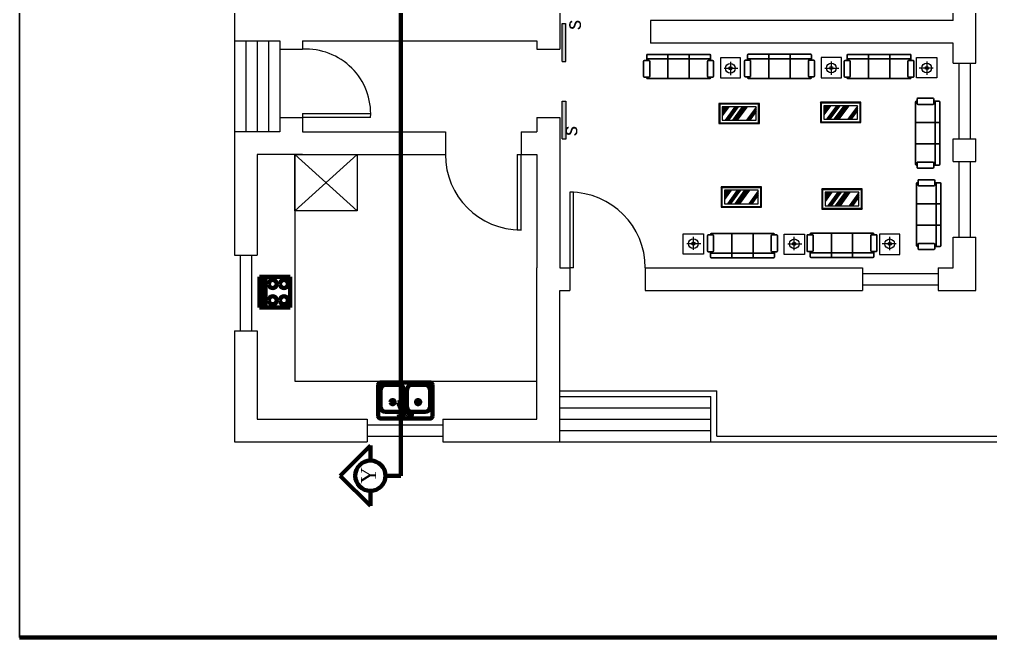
# Model space of a CAD drawing. Header units: inches. Extents: x -59 to 212, y 9 to 737.
# Drawn here: x -58.92 to -46.08, y 455.72 to 463.89 of the extents above; entities that cross this region are included whole.
import ezdxf

# ---------------------------------------------------------------- set-up
doc = ezdxf.new("R2010")
doc.units = ezdxf.units.IN
doc.header["$MEASUREMENT"] = 0
doc.linetypes.add('LÍNEAS_OCULTAS2', pattern=[4.7625, 3.175, -1.5875])
for name, color, linetype in [('1', 8, 'Continuous'), ('A_WALL_3D', 1, 'Continuous'), ('DIM', 3, 'Continuous'), ('FUR', 6, 'Continuous'), ('厨具', 2, 'Continuous')]:
    doc.layers.add(name, color=color, linetype=linetype)
doc.layers.add('arco', color=51, linetype='LÍNEAS_OCULTAS2', lineweight=35)
doc.layers.add('EJES', color=2, linetype='Continuous', lineweight=100)
doc.styles.get("Standard").update_dxf_attribs({"font": 'arial.ttf'})
doc.styles.add('STYLUS', font='stylu.ttf')

# ---------------------------------------------------------------- blocks, each defined once
blk = doc.blocks.new('SOFA3人')
for p, q in [((-30, 2130), (-30, 2270)), ((0, 2300), (490, 2300)), ((520, 2270), (520, 2130)), ((-80, 1500), (-80, 2170)), ((-50, 2200), (-30, 2200)), ((0, 2100), (490, 2100)), ((520, 2200), (690, 2200)), ((570, 2200), (570, 1500)), ((720, 2170), (720, 1500)), ((720, 1500), (-80, 1500)), ((720, 1500), (-80, 1500)), ((-80, 1500), (-80, 800)), ((570, 770), (570, 1500)), ((720, 800), (720, 1500)), ((-80, 800), (-80, 130)), ((720, 800), (-80, 800)), ((720, 800), (-80, 800)), ((570, 100), (570, 800)), ((720, 130), (720, 800)), ((-50, 100), (-30, 100)), ((-30, 170), (-30, 30)), ((0, 200), (490, 200)), ((0, 0), (490, 0)), ((520, 30), (520, 170)), ((520, 100), (690, 100))]:
    blk.add_line(p, q)
for centre, start, end in [((0, 2270), 90, 180), ((490, 2270), 0, 90), ((-50, 2170), 90, 180), ((0, 2130), 180, 270), ((490, 2130), 270, 0), ((690, 2170), 0, 90), ((-50, 130), 180, 270), ((0, 170), 90, 180), ((0, 30), 180, 270), ((490, 170), 0, 90), ((490, 30), 270, 0), ((690, 130), 270, 0)]:
    blk.add_arc(centre, 30, start, end)
blk = doc.blocks.new('A$C5C984DDA')
at = {"layer": 'FUR', "rotation": 90}
blk.add_blockref('SOFA3人', (2300, 80), dxfattribs=at)
blk = doc.blocks.new('Z1')
at = {"layer": '厨具', "color": 177, "lineweight": 100, "true_color": 0x293189}
for p, q in [((0, 0), (750, 0)), ((0, -750), (0, 0)), ((750, 0), (750, -750)), ((0, -50), (750, -50)), ((0, -150), (750, -150)), ((175, -225), (175, -275)), ((575, -225), (575, -275)), ((75, -325), (125, -325)), ((175, -425), (175, -375)), ((275, -325), (225, -325)), ((475, -325), (525, -325)), ((575, -425), (575, -375)), ((675, -325), (625, -325)), ((75, -600), (125, -600)), ((175, -500), (175, -550)), ((175, -700), (175, -650)), ((275, -600), (225, -600)), ((475, -600), (525, -600)), ((575, -500), (575, -550)), ((575, -700), (575, -650)), ((675, -600), (625, -600)), ((750, -750), (0, -750))]:
    blk.add_line(p, q, dxfattribs=at)
for centre, radius in [((100, -100), 25), ((175, -325), 100), ((175, -100), 25), ((275, -100), 25), ((350, -100), 25), ((575, -325), 100), ((550, -100), 25), ((650, -100), 25), ((175, -600), 100), ((575, -600), 100)]:
    blk.add_circle(centre, radius, dxfattribs=at)
blk = doc.blocks.new('XCP2')
at = {"layer": '厨具', "color": 177, "lineweight": 100, "true_color": 0x293189}
for p, q in [((0, 0), (0, -483)), ((800, 38), (38, 38)), ((838, -483), (838, 0)), ((38, -406), (38, -140)), ((114, -64), (318, -64)), ((380, -35), (307, -208)), ((328, -220), (441, -70)), ((394, -141), (394, -406)), ((417, -22), (434, -32)), ((444, -406), (444, -140)), ((521, -64), (724, -64)), ((800, -140), (800, -406)), ((307, -208), (328, -220)), ((38, -521), (800, -521)), ((318, -483), (114, -483)), ((724, -483), (521, -483))]:
    blk.add_line(p, q, dxfattribs=at)
for centre, radius in [((343, -25), 25.4), ((495, -25), 25.4), ((222, -216), 31.8), ((616, -216), 31.8)]:
    blk.add_circle(centre, radius, dxfattribs=at)
for centre, radius, start, end in [((38, 0), 38.1, 90, 180), ((800, 0), 38.1, 0, 90), ((114, -140), 76.2, 90, 180), ((318, -140), 76.2, 56.607, 90), ((404, -44), 25.4, 60, 159.4623), ((422, -54), 25.4, 320.5377, 60), ((521, -140), 76.2, 90, 180), ((724, -140), 76.2, 0, 90), ((114, -406), 76.2, 180, 270), ((318, -406), 76.2, 270, 0), ((521, -406), 76.2, 180, 270), ((724, -406), 76.2, 270, 0), ((38, -483), 38.1, 180, 270), ((800, -483), 38.1, 270, 0)]:
    blk.add_arc(centre, radius, start, end, dxfattribs=at)

msp = doc.modelspace()

# ---------------------------------------------------------------- hatches: boundary and pattern name
at = {"lineweight": 0}
h = msp.add_hatch(color=7, dxfattribs=at)
h.dxf.hatch_style = 1
h.paths.add_polyline_path([(-51.69808, 463.83902), (-51.74292, 463.83902), (-51.74292, 463.33902), (-51.69808, 463.33902)])
h = msp.add_hatch(color=7, dxfattribs=at)
h.dxf.hatch_style = 1
h.paths.add_polyline_path([(-51.69612, 462.81442), (-51.74096, 462.81442), (-51.74096, 462.31442), (-51.69612, 462.31442)])

# ---------------------------------------------------------------- linework, layer by layer
at = {"color": 1}
msp.add_line((-58.91673, 455.72037), (-58.91673, 491.65315), dxfattribs=at)
at = {"lineweight": 0}
for p, q in [((-51.77515, 467.00943), (-51.77515, 463.49903)), ((-56.07515, 464.87058), (-56.07515, 463.60943)), ((-46.57515, 463.87962), (-46.57515, 464.19523)), ((-46.27515, 463.31592), (-46.27515, 464.19523)), ((-46.57515, 463.87962), (-50.57515, 463.87962)), ((-50.57515, 463.87962), (-50.57515, 463.57962)), ((-56.07515, 463.60943), (-55.47515, 463.60943)), ((-55.47515, 463.60943), (-55.47515, 463.49903)), ((-55.17515, 463.60943), (-55.17515, 463.49903)), ((-55.17515, 463.60943), (-52.07515, 463.60943)), ((-52.07515, 463.60943), (-52.07515, 463.49903)), ((-46.57515, 463.57962), (-50.57515, 463.57962)), ((-46.57515, 463.31592), (-46.57515, 463.57962)), ((-55.47515, 463.49903), (-55.17515, 463.49903)), ((-52.07515, 463.49903), (-51.77515, 463.49903)), ((-46.57515, 463.31592), (-46.27515, 463.31592)), ((-46.50015, 463.31592), (-46.50015, 462.30943)), ((-46.35015, 463.31592), (-46.35015, 462.30943)), ((-55.47515, 462.59903), (-55.47515, 462.40943)), ((-55.47515, 462.59903), (-55.17515, 462.59903)), ((-55.17515, 462.59903), (-55.17515, 462.40943)), ((-52.07515, 462.59903), (-52.07515, 462.40943)), ((-52.07515, 462.59903), (-51.77515, 462.59903)), ((-51.77515, 462.59903), (-51.77515, 460.60943)), ((-55.47515, 462.40943), (-56.07515, 462.40943)), ((-56.07515, 462.40943), (-56.07515, 460.7786)), ((-55.17515, 462.40943), (-53.2864, 462.40943)), ((-53.2864, 462.40943), (-53.2864, 462.10943)), ((-52.2864, 462.40943), (-52.07515, 462.40943)), ((-52.2864, 462.40943), (-52.2864, 462.10943)), ((-46.57515, 462.01592), (-46.57515, 462.31592)), ((-46.57515, 462.31592), (-46.27515, 462.31592)), ((-46.27515, 462.01592), (-46.27515, 462.31592)), ((-55.17515, 462.10943), (-55.77515, 462.10943)), ((-55.77515, 462.10943), (-55.77515, 460.7786)), ((-55.17515, 462.10943), (-53.2864, 462.10943)), ((-52.2864, 462.10943), (-52.07515, 462.10943)), ((-52.07515, 462.10943), (-52.07515, 460.60943)), ((-46.57515, 462.01592), (-46.27515, 462.01592)), ((-46.50015, 462.01592), (-46.50015, 461.01592)), ((-46.35015, 462.01592), (-46.35015, 461.01592)), ((-46.57515, 460.60943), (-46.57515, 461.01592)), ((-46.57515, 461.01592), (-46.27515, 461.01592)), ((-46.27515, 460.30943), (-46.27515, 461.01592)), ((-56.07515, 460.7786), (-55.77515, 460.7786)), ((-56.00015, 460.7786), (-56.00015, 459.7786)), ((-55.85015, 460.7786), (-55.85015, 459.7786)), ((-52.07515, 458.60943), (-52.07515, 460.60943)), ((-51.77515, 460.60943), (-51.64312, 460.60943)), ((-51.64312, 460.60943), (-51.64312, 460.30943)), ((-50.64312, 460.60943), (-47.77377, 460.60943)), ((-50.64312, 460.60943), (-50.64312, 460.30943)), ((-47.77377, 460.60943), (-47.77377, 460.30943)), ((-46.77377, 460.60943), (-46.57515, 460.60943)), ((-46.77377, 460.60943), (-46.77377, 460.30943)), ((-47.77377, 460.53443), (-46.77377, 460.53443)), ((-47.77377, 460.38443), (-46.77377, 460.38443)), ((-51.77515, 460.30943), (-51.64312, 460.30943)), ((-51.77515, 458.30943), (-51.77515, 460.30943)), ((-50.64312, 460.30943), (-47.77377, 460.30943)), ((-46.77377, 460.30943), (-46.27515, 460.30943)), ((-56.07515, 459.7786), (-56.07515, 458.30943)), ((-56.07515, 459.7786), (-55.77515, 459.7786)), ((-55.77515, 459.7786), (-55.77515, 458.60943)), ((-55.77515, 458.60943), (-54.32008, 458.60943)), ((-54.32008, 458.60943), (-54.32008, 458.30943)), ((-53.32008, 458.60943), (-52.07515, 458.60943)), ((-53.32008, 458.60943), (-53.32008, 458.30943)), ((-56.07515, 458.30943), (-54.32008, 458.30943)), ((-53.32008, 458.30943), (-51.77515, 458.30943))]:
    msp.add_line(p, q, dxfattribs=at)
at = {"color": 2, "lineweight": 0}
for p, q in [((-51.74292, 463.33902), (-51.74292, 463.83902)), ((-51.74292, 463.83902), (-51.69808, 463.83902)), ((-51.69808, 463.83902), (-51.69808, 463.33902)), ((-56.07515, 463.60943), (-56.07515, 462.40943)), ((-55.92515, 463.60943), (-55.92515, 462.40943)), ((-55.77515, 463.60943), (-55.77515, 462.40943)), ((-55.62515, 463.60943), (-55.62515, 462.40943)), ((-55.47515, 463.60943), (-55.47515, 462.40943)), ((-51.74292, 463.33902), (-51.69292, 463.33902)), ((-51.74096, 462.81442), (-51.69612, 462.81442)), ((-51.74096, 462.31442), (-51.74096, 462.81442)), ((-51.69612, 462.81442), (-51.69612, 462.31442)), ((-54.27515, 462.59903), (-55.17515, 462.59919)), ((-55.17514, 462.64919), (-54.27514, 462.64903)), ((-55.17514, 462.64919), (-55.17514, 462.59919)), ((-51.74096, 462.31442), (-51.69096, 462.31442)), ((-52.3364, 462.10942), (-52.2864, 462.10943)), ((-52.3364, 462.10942), (-52.33624, 461.10942)), ((-52.28624, 461.10943), (-52.2864, 462.10943)), ((-51.59328, 461.60944), (-51.64328, 461.60943)), ((-51.64328, 461.60943), (-51.64312, 460.60943)), ((-51.59312, 460.60944), (-51.59328, 461.60944)), ((-52.33646, 461.11234), (-52.28646, 461.11235)), ((-51.59312, 460.60944), (-51.64312, 460.60944)), ((-51.77515, 458.98443), (-49.70015, 458.98443)), ((-49.70015, 458.38443), (-49.70015, 458.98443)), ((-51.77515, 458.90943), (-49.77515, 458.90943)), ((-49.77515, 458.30943), (-49.77515, 458.90943)), ((-51.77515, 458.75943), (-49.77515, 458.75943)), ((-51.77515, 458.60943), (-49.77515, 458.60943)), ((-51.77515, 458.45943), (-49.77515, 458.45943)), ((-51.77515, 458.30943), (-44.27515, 458.30943)), ((-49.70015, 458.38443), (-44.35015, 458.38443))]:
    msp.add_line(p, q, dxfattribs=at)
at = {"color": 177, "lineweight": 0, "true_color": 0x293189}
for p, q in [((-55.27515, 462.10943), (-55.27515, 459.10943)), ((-54.45018, 462.10943), (-55.27515, 461.36239)), ((-55.27515, 462.10943), (-54.45018, 461.36239)), ((-55.27515, 459.10943), (-52.07515, 459.10943))]:
    msp.add_line(p, q, dxfattribs=at)
at = {"color": 0, "lineweight": 0}
for p, q in [((-54.32008, 458.53443), (-53.32008, 458.53443)), ((-54.32008, 458.38443), (-53.32008, 458.38443))]:
    msp.add_line(p, q, dxfattribs=at)
at = {"color": 1, "lineweight": 100}
msp.add_lwpolyline([(-58.91673, 491.65315), (-19.77863, 491.65315), (-19.77863, 455.72037), (-58.91673, 455.72037)], dxfattribs=at)
at = {"color": 177, "lineweight": 0, "true_color": 0x293189}
msp.add_lwpolyline([(-55.27515, 462.10943), (-54.45018, 462.10943), (-54.45018, 461.36239), (-55.27515, 461.36239)], close=True, dxfattribs=at)
at = {"layer": '1', "lineweight": 0}
for p, q in [((-49.65981, 462.77277), (-49.67097, 462.78393)), ((-49.1466, 462.77277), (-49.13544, 462.78393)), ((-48.31789, 462.78727), (-48.32905, 462.79842)), ((-47.80468, 462.78727), (-47.79352, 462.79842)), ((-49.5597, 462.7393), (-49.62634, 462.64788)), ((-49.58109, 462.7393), (-49.62634, 462.67722)), ((-49.60248, 462.7393), (-49.62634, 462.70656)), ((-49.53831, 462.7393), (-49.62634, 462.61853)), ((-49.45799, 462.7393), (-49.58811, 462.56079)), ((-49.4366, 462.7393), (-49.56672, 462.56079)), ((-49.41521, 462.7393), (-49.54533, 462.56079)), ((-49.36116, 462.7393), (-49.49128, 462.56079)), ((-49.33977, 462.7393), (-49.46989, 462.56079)), ((-49.31838, 462.7393), (-49.4485, 462.56079)), ((-49.29699, 462.7393), (-49.42711, 462.56079)), ((-49.18007, 462.73421), (-49.30648, 462.56079)), ((-49.18007, 462.70487), (-49.28509, 462.56079)), ((-49.18007, 462.67552), (-49.2637, 462.56079)), ((-48.21778, 462.7538), (-48.28442, 462.66237)), ((-48.23917, 462.7538), (-48.28442, 462.69172)), ((-48.26056, 462.7538), (-48.28442, 462.72106)), ((-48.19639, 462.7538), (-48.28442, 462.63303)), ((-48.11607, 462.7538), (-48.24619, 462.57529)), ((-48.09468, 462.7538), (-48.2248, 462.57529)), ((-48.07329, 462.7538), (-48.20341, 462.57529)), ((-48.01925, 462.7538), (-48.14937, 462.57529)), ((-47.99786, 462.7538), (-48.12798, 462.57529)), ((-47.97647, 462.7538), (-48.10659, 462.57529)), ((-47.95508, 462.7538), (-48.0852, 462.57529)), ((-47.83815, 462.74871), (-47.96456, 462.57529)), ((-47.83815, 462.71936), (-47.94317, 462.57529)), ((-47.83815, 462.69002), (-47.92178, 462.57529)), ((-49.65981, 462.52732), (-49.67097, 462.51616)), ((-49.1466, 462.52732), (-49.13544, 462.51616)), ((-48.31789, 462.54182), (-48.32905, 462.53066)), ((-47.80468, 462.54182), (-47.79352, 462.53066)), ((-49.62977, 461.66821), (-49.64092, 461.67937)), ((-49.52965, 461.63474), (-49.5963, 461.54331)), ((-49.55104, 461.63474), (-49.5963, 461.57266)), ((-49.57243, 461.63474), (-49.5963, 461.602)), ((-49.50826, 461.63474), (-49.5963, 461.51397)), ((-49.42794, 461.63474), (-49.55806, 461.45623)), ((-49.40655, 461.63474), (-49.53667, 461.45623)), ((-49.38516, 461.63474), (-49.51528, 461.45623)), ((-49.33112, 461.63474), (-49.46124, 461.45623)), ((-49.30973, 461.63474), (-49.43985, 461.45623)), ((-49.28834, 461.63474), (-49.41846, 461.45623)), ((-49.26695, 461.63474), (-49.39707, 461.45623)), ((-49.15002, 461.62965), (-49.27643, 461.45623)), ((-49.11655, 461.66821), (-49.10539, 461.67937)), ((-48.30083, 461.64278), (-48.31199, 461.65394)), ((-47.78762, 461.64278), (-47.77646, 461.65394)), ((-49.15002, 461.6003), (-49.25504, 461.45623)), ((-49.15002, 461.57096), (-49.23365, 461.45623)), ((-48.20072, 461.60931), (-48.26736, 461.51789)), ((-48.22211, 461.60931), (-48.26736, 461.54723)), ((-48.2435, 461.60931), (-48.26736, 461.57658)), ((-48.17933, 461.60931), (-48.26736, 461.48854)), ((-48.09901, 461.60931), (-48.22913, 461.4308)), ((-48.07762, 461.60931), (-48.20774, 461.4308)), ((-48.05623, 461.60931), (-48.18635, 461.4308)), ((-48.00219, 461.60931), (-48.13231, 461.4308)), ((-47.9808, 461.60931), (-48.11092, 461.4308)), ((-47.95941, 461.60931), (-48.08953, 461.4308)), ((-47.93802, 461.60931), (-48.06814, 461.4308)), ((-47.82109, 461.60422), (-47.9475, 461.4308)), ((-47.82109, 461.57488), (-47.92611, 461.4308)), ((-47.82109, 461.54553), (-47.90472, 461.4308)), ((-49.62977, 461.42276), (-49.64092, 461.4116)), ((-49.11655, 461.42276), (-49.10539, 461.4116)), ((-48.30083, 461.39733), (-48.31199, 461.38618)), ((-47.78762, 461.39733), (-47.77646, 461.38618))]:
    msp.add_line(p, q, dxfattribs=at)
for points in [[(-48.31789, 462.78727), (-48.31789, 462.54182), (-47.80468, 462.54182), (-47.80468, 462.78727)], [(-49.65981, 462.77277), (-49.65981, 462.52732), (-49.1466, 462.52732), (-49.1466, 462.77277)], [(-49.62977, 461.66821), (-49.62977, 461.42276), (-49.11655, 461.42276), (-49.11655, 461.66821)], [(-48.30083, 461.64278), (-48.30083, 461.39733), (-47.78762, 461.39733), (-47.78762, 461.64278)]]:
    msp.add_lwpolyline(points, close=True, dxfattribs=at)
at = {"layer": 'A_WALL_3D', "color": 2, "lineweight": 0}
for centre, radius, start, end in [((-55.12449, 462.64966), 0.85085, 356.588656, 93.4018), ((-52.2864, 462.10943), 1, 180.009705, 270.009631), ((-51.64312, 460.60943), 1, 0.009705, 90.009631)]:
    msp.add_arc(centre, radius, start, end, dxfattribs=at)
at = {"layer": 'DIM', "lineweight": 0}
for p, q in [((-49.51853, 463.33299), (-49.51853, 463.15706)), ((-48.18472, 463.33619), (-48.18472, 463.16025)), ((-46.92305, 463.33619), (-46.92305, 463.16025)), ((-49.60312, 463.24842), (-49.41901, 463.24842)), ((-48.26931, 463.25162), (-48.0852, 463.25162)), ((-46.83846, 463.25162), (-47.02256, 463.25162)), ((-50.00807, 460.84563), (-50.00807, 461.02157)), ((-48.67426, 460.84244), (-48.67426, 461.01838)), ((-47.4126, 460.84244), (-47.4126, 461.01838)), ((-50.09267, 460.9302), (-49.90856, 460.9302)), ((-48.75886, 460.92701), (-48.57475, 460.92701)), ((-47.328, 460.92701), (-47.51211, 460.92701))]:
    msp.add_line(p, q, dxfattribs=at)
for centre, radius in [((-49.51853, 463.24842), 0.06438), ((-48.18472, 463.25162), 0.06438), ((-46.92305, 463.25162), 0.06438), ((-49.51853, 463.24842), 0.02154), ((-48.18472, 463.25162), 0.02154), ((-46.92305, 463.25162), 0.02154), ((-50.00807, 460.9302), 0.06438), ((-48.67426, 460.92701), 0.06438), ((-47.4126, 460.92701), 0.06438), ((-50.00807, 460.9302), 0.02154), ((-48.67426, 460.92701), 0.02154), ((-47.4126, 460.92701), 0.02154)]:
    msp.add_circle(centre, radius, dxfattribs=at)
at = {"layer": 'EJES'}
for p, q in [((-53.87691, 474.3612), (-53.87691, 457.86033)), ((-54.67691, 457.86033), (-54.27691, 458.26033)), ((-54.27691, 458.06033), (-54.27691, 458.26033)), ((-54.27691, 457.46033), (-54.67691, 457.86033)), ((-53.87691, 457.86033), (-54.07691, 457.86033)), ((-54.27691, 457.66033), (-54.27691, 457.46033))]:
    msp.add_line(p, q, dxfattribs=at)
msp.add_circle((-54.27691, 457.86033), 0.2, dxfattribs=at)
at = {"layer": 'FUR', "lineweight": 0}
for points in [[(-49.38359, 463.12089), (-49.38359, 463.38865), (-49.65136, 463.38865), (-49.65136, 463.12089)], [(-48.04978, 463.12409), (-48.04978, 463.39185), (-48.31755, 463.39185), (-48.31755, 463.12409)], [(-47.05798, 463.12409), (-47.05798, 463.39185), (-46.79022, 463.39185), (-46.79022, 463.12409)], [(-49.13544, 462.51616), (-49.13544, 462.78393), (-49.67097, 462.78393), (-49.67097, 462.51616)], [(-47.79352, 462.53066), (-47.79352, 462.79842), (-48.32905, 462.79842), (-48.32905, 462.53066)], [(-49.62634, 462.7393), (-49.62634, 462.56079), (-49.18007, 462.56079), (-49.18007, 462.7393)], [(-48.28442, 462.7538), (-48.28442, 462.57529), (-47.83815, 462.57529), (-47.83815, 462.7538)], [(-49.10539, 461.4116), (-49.10539, 461.67937), (-49.64092, 461.67937), (-49.64092, 461.4116)], [(-49.5963, 461.63474), (-49.5963, 461.45623), (-49.15002, 461.45623), (-49.15002, 461.63474)], [(-47.77646, 461.38618), (-47.77646, 461.65394), (-48.31199, 461.65394), (-48.31199, 461.38618)], [(-48.26736, 461.60931), (-48.26736, 461.4308), (-47.82109, 461.4308), (-47.82109, 461.60931)], [(-49.87314, 461.05774), (-49.87314, 460.78997), (-50.1409, 460.78997), (-50.1409, 461.05774)], [(-48.53933, 461.05454), (-48.53933, 460.78678), (-48.80709, 460.78678), (-48.80709, 461.05454)], [(-47.54753, 461.05454), (-47.54753, 460.78678), (-47.27977, 460.78678), (-47.27977, 461.05454)]]:
    msp.add_lwpolyline(points, close=True, dxfattribs=at)

# ---------------------------------------------------------------- block references
at = {"layer": 'FUR', "lineweight": 0, "xscale": 0.0004016460358031231, "yscale": 0.0004016460358031231, "zscale": 0.0004016460358031231}
for p in [(-50.66536, 463.11117), (-49.33155, 463.11437), (-48.01578, 463.11113)]:
    msp.add_blockref('A$C5C984DDA', p, dxfattribs=at)
at = {"layer": 'FUR', "lineweight": 0, "yscale": 0.0004016460358031231, "zscale": 0.0004016460358031231}
for p, xscale, rotation in [((-47.07157, 462.85198), 0.0004016460358031231, 270), ((-47.05858, 461.77518), 0.0004016460358031231, 270), ((-49.82109, 461.06426), -0.0004016460358031231, 180), ((-48.50532, 461.0675), -0.0004016460358031231, 180)]:
    msp.add_blockref('A$C5C984DDA', p, dxfattribs=dict(at, xscale=xscale, rotation=rotation))
at = {"layer": '厨具', "color": 159, "lineweight": 0, "true_color": 0x22346e, "xscale": -0.0005374130022223929, "yscale": 0.0005374130022223929, "zscale": 0.0005374130022223929, "rotation": 90}
msp.add_blockref('Z1', (-55.74277, 460.48967), dxfattribs=at)
at = {"layer": '厨具', "color": 177, "lineweight": 0, "true_color": 0x293189, "xscale": -0.0008567293343765978, "yscale": 0.0008567293343765978, "zscale": 0.0008567293343765978, "rotation": 180}
msp.add_blockref('XCP2', (-54.17432, 458.6491), dxfattribs=at)

# ---------------------------------------------------------------- texts
at = {"color": 2, "lineweight": 0, "char_height": 0.2, "attachment_point": 1, "rotation": 87.451772, "style": 'STYLUS'}
for insert in [(-51.69808, 463.76048), (-51.74544, 462.35814)]:
    msp.add_mtext_dynamic_manual_height_columns('s', width=0.1453898, gutter_width=2.12639, heights=[0], dxfattribs=dict(at, insert=insert))
at = {"layer": 'arco', "insert": (-54.40165, 457.75637), "char_height": 0.2, "width": 0.1166522, "attachment_point": 1, "rotation": 90}
msp.add_mtext('\\pt0.11665;{\\fTimes New Roman|b0|i0|c0|p18;Y}', dxfattribs=at)

doc.saveas('drawing.dxf')
